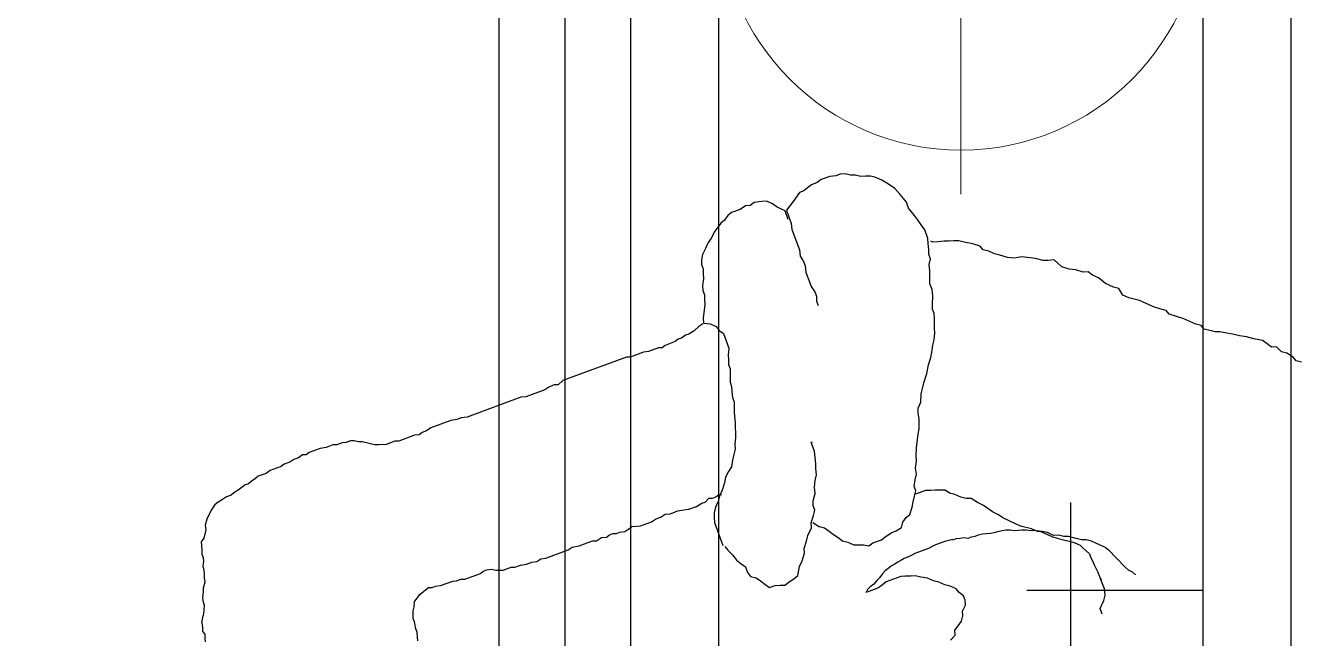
# Model space of a CAD drawing. Header units: millimetres. Extents: x 33350 to 35310, y -217097 to -211540.
# Drawn here: x 34141 to 34198.9, y -212641.3 to -212613.4 of the extents above; entities that cross this region are included whole.
import ezdxf
from ezdxf.enums import TextEntityAlignment as Align

# ---------------------------------------------------------------- set-up
doc = ezdxf.new("R2010")
doc.units = ezdxf.units.MM
doc.header["$LTSCALE"] = 60
doc.header["$MEASUREMENT"] = 0
doc.linetypes.add('DASHED2', pattern=[0.375, 0.25, -0.125])
for name, color, linetype, lineweight in [('-DWG_ANA', 7, 'Continuous', 0), ('-DWG_DETAY1', 7, 'Continuous', 25), ('NO', 7, 'Continuous', 0), ('PLAN', 253, 'Continuous', 0), ('yerizg-a', 7, 'Continuous', 15), ('yerizg-b', 7, 'Continuous', 9)]:
    doc.layers.add(name, color=color, linetype=linetype, lineweight=lineweight)
for name, color, linetype in [('BL-G', 102, 'Continuous'), ('OC-Mutfak_Ekipman', 252, 'Continuous'), ('sıhhi tesisat', 162, 'Continuous')]:
    doc.layers.add(name, color=color, linetype=linetype)
doc.styles.add('ROMANS', font='ROMANSTW.SHX', dxfattribs={"width": 0.8})

# ---------------------------------------------------------------- blocks, each defined once
blk = doc.blocks.new('E_180')
at = {"layer": '-DWG_ANA', "color": 0}
blk.add_lwpolyline([(0, -70), (0, 0), (180, 0), (180, -70)], close=True, dxfattribs=at)
at = {"layer": '-DWG_DETAY1', "color": 0}
blk.add_lwpolyline([(3, -62), (3, -3), (177, -3), (177, -62, -0.414214), (172, -67), (8, -67, -0.414214)], format="xyb", close=True, dxfattribs=at)
blk = doc.blocks.new('EHN180')
at = {"layer": '-DWG_DETAY1', "color": 0}
blk.add_lwpolyline([(9, -9), (171, -9, -0.414214), (174, -12), (174, -61, -0.414214), (171, -64), (9, -64, -0.414214), (6, -61), (6, -12, -0.414214)], format="xyb", close=True, dxfattribs=at)
at = {"layer": 'PLAN', "color": 0, "linetype": 'Continuous'}
blk.add_blockref('E_180', (0, 0), dxfattribs=at)
at = {"layer": 'NO', "linetype": 'Continuous', "style": 'ROMANS', "width": 0.8}
blk.add_attdef('NO', text='', height=10, dxfattribs=at).set_placement((157, -55), align=Align.MIDDLE)
blk = doc.blocks.new('Y-SIFON')
at = {"layer": 'yerizg-a', "color": 0, "linetype": 'Continuous'}
blk.add_circle((0, 0), 11, dxfattribs=at)
at = {"layer": 'yerizg-b', "color": 0, "linetype": 'DASHED2'}
for points in [[(0, 13), (0, -13)], [(-13, 0), (13, 0)]]:
    blk.add_lwpolyline(points, dxfattribs=at)
blk = doc.blocks.new('120')
at = {"layer": 'sıhhi tesisat'}
for p, q in [((16088.216, 16465.144), (16088.216, 16435.144)), ((16082.216, 16439.144), (16090.216, 16439.144))]:
    blk.add_line(p, q, dxfattribs=at)
for points in [[(16108.216, 16469.144), (16108.216, 16349.144), (16078.216, 16349.144), (16078.216, 16469.144)], [(16104.216, 16465.144), (16104.216, 16353.144), (16082.216, 16353.144), (16082.216, 16465.144)]]:
    blk.add_lwpolyline(points, close=True, dxfattribs=at)
at = {"layer": 'sıhhi tesisat', "rotation": 270}
blk.add_blockref('Y-SIFON', (16093.216, 16408.144), dxfattribs=at)
at = {"layer": 'sıhhi tesisat', "style": 'ROMANS', "width": 0.8}
blk.add_attdef('YRNO', text='', height=10, rotation=270, dxfattribs=at).set_placement((16068.216, 16366.144), align=Align.MIDDLE)
blk = doc.blocks.new('İNSAN-1')
for p, q in [((22.825, 17.505), (22.884, 17.26)), ((22.884, 17.26), (23.056, 17.122)), ((23.056, 17.122), (23.246, 16.828)), ((23.246, 16.828), (23.305, 16.583)), ((23.305, 16.583), (23.52, 16.355)), ((23.52, 16.355), (23.513, 16.134)), ((23.513, 16.134), (23.661, 15.93)), ((23.661, 15.93), (23.81, 15.727)), ((23.81, 15.727), (23.886, 15.326)), ((23.886, 15.326), (23.986, 14.991)), ((23.986, 14.991), (24.021, 14.681)), ((24.021, 14.681), (24.08, 14.435)), ((24.08, 14.435), (24.156, 14.035)), ((24.156, 14.035), (24.215, 13.79)), ((24.215, 13.79), (24.208, 13.569)), ((24.208, 13.569), (24.267, 13.324)), ((24.267, 13.324), (24.326, 13.079)), ((24.326, 13.079), (24.498, 12.94)), ((24.498, 12.94), (24.557, 12.695)), ((24.557, 12.695), (24.682, 12.426)), ((24.682, 12.426), (24.806, 12.157)), ((24.806, 12.157), (24.907, 11.822)), ((24.907, 11.822), (25.007, 11.487)), ((25.007, 11.487), (25.18, 11.349)), ((25.18, 11.349), (25.238, 11.104)), ((25.238, 11.104), (25.339, 10.769)), ((25.339, 10.769), (25.505, 10.41)), ((13.189, 9.931), (13.168, 9.938)), ((13.304, 9.794), (13.189, 9.931)), ((25.505, 10.41), (25.629, 10.14)), ((25.629, 10.14), (25.688, 9.895)), ((25.688, 9.895), (25.747, 9.65)), ((13.403, 9.616), (13.304, 9.794)), ((13.518, 9.48), (13.403, 9.616)), ((14.319, 8.714), (13.518, 9.48)), ((25.747, 9.65), (25.871, 9.381)), ((25.871, 9.381), (26.175, 9.194)), ((14.434, 8.578), (14.319, 8.714)), ((26.175, 9.194), (26.234, 8.949)), ((26.234, 8.949), (26.4, 8.59)), ((11.382, 8.44), (11.644, 8.343)), ((11.644, 8.343), (12.004, 8.509)), ((12.004, 8.509), (12.249, 8.568)), ((12.249, 8.568), (12.535, 8.537)), ((12.535, 8.537), (12.995, 8.368)), ((13.024, 8.344), (12.944, 8.399)), ((13.332, 8.231), (13.024, 8.344)), ((13.478, 8.152), (13.332, 8.231)), ((13.624, 8.073), (13.478, 8.152)), ((14.418, 8.589), (14.542, 8.319)), ((14.542, 8.319), (14.708, 7.96)), ((26.4, 8.59), (26.656, 8.273)), ((26.656, 8.273), (26.78, 8.003)), ((13.779, 8.016), (13.624, 8.073)), ((13.947, 7.93), (13.779, 8.016)), ((14.123, 7.865), (13.947, 7.93)), ((14.266, 7.712), (14.123, 7.865)), ((14.388, 7.567), (14.266, 7.712)), ((14.518, 7.444), (14.388, 7.567)), ((14.708, 7.96), (14.767, 7.715)), ((14.767, 7.715), (14.76, 7.494)), ((26.78, 8.003), (26.929, 7.8)), ((26.929, 7.8), (26.922, 7.579)), ((26.922, 7.579), (27.022, 7.244)), ((14.629, 7.203), (14.518, 7.444)), ((14.683, 7.009), (14.629, 7.203)), ((14.736, 6.814), (14.683, 7.009)), ((14.76, 7.494), (14.819, 7.249)), ((14.819, 7.249), (14.919, 6.914)), ((27.022, 7.244), (27.057, 6.933)), ((14.781, 6.598), (14.736, 6.814)), ((14.835, 6.403), (14.781, 6.598)), ((14.902, 6.178), (14.835, 6.403)), ((14.919, 6.914), (14.913, 6.693)), ((14.913, 6.693), (14.971, 6.448)), ((14.971, 6.448), (14.965, 6.227)), ((27.057, 6.933), (27.157, 6.598)), ((27.157, 6.598), (27.479, 6.256)), ((15.097, 5.757), (14.902, 6.178)), ((14.965, 6.227), (15.089, 5.958)), ((15.089, 5.958), (15.148, 5.713)), ((27.448, 5.97), (27.441, 5.749)), ((27.479, 6.256), (27.448, 5.97)), ((15.172, 5.554), (15.097, 5.757)), ((15.148, 5.713), (15.141, 5.492)), ((15.141, 5.492), (15.266, 5.222)), ((15.196, 5.346), (15.172, 5.554)), ((15.183, 5.175), (15.196, 5.346)), ((15.266, 5.222), (15.383, 4.732)), ((27.441, 5.749), (27.541, 5.414)), ((27.541, 5.414), (27.611, 4.792)), ((15.214, 4.989), (15.183, 5.175)), ((15.203, 4.618), (15.215, 4.789)), ((15.215, 4.789), (15.214, 4.989)), ((15.383, 4.732), (15.508, 4.463)), ((27.611, 4.792), (27.556, 4.44)), ((15.188, 3.899), (15.223, 4.061)), ((15.19, 4.448), (15.203, 4.618)), ((15.222, 4.262), (15.19, 4.448)), ((15.223, 4.061), (15.222, 4.262)), ((15.508, 4.463), (15.757, 3.924)), ((27.556, 4.44), (27.59, 4.129)), ((27.59, 4.129), (27.69, 3.794)), ((15.068, 3.369), (15.102, 3.531)), ((15.102, 3.531), (15.137, 3.693)), ((15.137, 3.693), (15.188, 3.899)), ((15.757, 3.924), (15.905, 3.72)), ((15.905, 3.72), (16.03, 3.451)), ((27.69, 3.794), (27.749, 3.549)), ((27.749, 3.549), (27.874, 3.28)), ((14.992, 2.822), (15.034, 3.006)), ((15.034, 3.006), (15.047, 3.176)), ((15.047, 3.176), (15.068, 3.369)), ((16.03, 3.451), (16.178, 3.247)), ((16.178, 3.247), (16.327, 3.044)), ((16.327, 3.044), (16.451, 2.774)), ((27.874, 3.28), (27.933, 3.035)), ((27.933, 3.035), (28.105, 2.897)), ((14.843, 2.352), (14.9, 2.506)), ((14.867, 2.143), (14.843, 2.352)), ((14.9, 2.506), (14.935, 2.668)), ((14.935, 2.668), (14.992, 2.822)), ((16.451, 2.774), (16.641, 2.481)), ((16.641, 2.481), (16.635, 2.26)), ((28.105, 2.897), (28.206, 2.562)), ((28.206, 2.562), (28.282, 2.161)), ((10.206, 1.538), (10.434, 1.752)), ((10.434, 1.752), (10.655, 1.746)), ((10.655, 1.746), (10.859, 1.894)), ((10.859, 1.894), (11.062, 2.043)), ((11.062, 2.043), (11.308, 2.101)), ((11.308, 2.101), (11.529, 2.094)), ((11.529, 2.094), (11.798, 2.219)), ((11.798, 2.219), (12.019, 2.212)), ((12.019, 2.212), (12.216, 2.139)), ((12.216, 2.139), (12.365, 1.936)), ((12.365, 1.936), (12.537, 1.798)), ((12.537, 1.798), (12.662, 1.528)), ((14.763, 1.657), (14.819, 1.811)), ((14.819, 1.811), (14.832, 1.981)), ((14.832, 1.981), (14.867, 2.143)), ((16.635, 2.26), (16.693, 2.015)), ((16.693, 2.015), (16.818, 1.746)), ((16.818, 1.746), (16.877, 1.5)), ((28.282, 2.161), (28.341, 1.916)), ((28.341, 1.916), (28.334, 1.695)), ((12.662, 1.528), (12.721, 1.283)), ((12.721, 1.283), (12.845, 1.014)), ((14.691, 1.28), (14.539, 0.865)), ((14.739, 1.474), (14.691, 1.28)), ((14.78, 1.647), (14.739, 1.474)), ((16.877, 1.5), (17.025, 1.297)), ((17.025, 1.297), (17.019, 1.076)), ((28.32, 1.253), (28.289, 0.967)), ((28.327, 1.474), (28.32, 1.253)), ((28.334, 1.695), (28.327, 1.474)), ((12.845, 1.014), (12.904, 0.769)), ((12.904, 0.769), (13.028, 0.499)), ((14.449, 0.686), (14.375, 0.549)), ((14.539, 0.865), (14.449, 0.686)), ((17.005, 0.634), (16.998, 0.413)), ((17.012, 0.855), (17.005, 0.634)), ((17.019, 1.076), (17.012, 0.855)), ((22.711, 0.545), (23.046, 0.645)), ((23.046, 0.645), (23.291, 0.703)), ((23.291, 0.703), (23.602, 0.738)), ((23.602, 0.738), (23.847, 0.797)), ((23.847, 0.797), (24.158, 0.831)), ((24.158, 0.831), (24.379, 0.824)), ((24.379, 0.824), (24.6, 0.818)), ((24.6, 0.818), (24.821, 0.811)), ((24.821, 0.811), (25.043, 0.804)), ((25.043, 0.804), (25.239, 0.731)), ((25.239, 0.731), (25.46, 0.724)), ((25.46, 0.724), (25.837, 0.735)), ((25.837, 0.735), (26.124, 0.704)), ((26.124, 0.704), (26.386, 0.607)), ((26.386, 0.607), (26.607, 0.6)), ((26.607, 0.6), (26.984, 0.611)), ((26.984, 0.611), (27.27, 0.58)), ((27.27, 0.58), (27.516, 0.638)), ((27.516, 0.638), (27.713, 0.566)), ((28.289, 0.967), (28.282, 0.746)), ((28.282, 0.746), (28.324, 0.656)), ((13.028, 0.499), (13.063, 0.189)), ((13.063, 0.189), (13.122, -0.057)), ((14.375, 0.549), (14.146, -0.073)), ((16.998, 0.413), (16.829, -0.046)), ((18.933, -0.001), (19.554, 0.068)), ((19.554, 0.068), (19.8, 0.127)), ((19.8, 0.127), (20.021, 0.12)), ((20.021, 0.12), (20.242, 0.113)), ((20.242, 0.113), (20.528, 0.082)), ((20.528, 0.082), (20.749, 0.075)), ((20.749, 0.075), (21.019, 0.199)), ((21.019, 0.199), (21.395, 0.21)), ((21.395, 0.21), (21.64, 0.268)), ((21.64, 0.268), (21.886, 0.327)), ((21.886, 0.327), (22.31, 0.469)), ((22.31, 0.469), (22.711, 0.545)), ((27.713, 0.566), (27.934, 0.559)), ((27.934, 0.559), (28.22, 0.528)), ((28.22, 0.528), (28.441, 0.521)), ((28.441, 0.521), (28.835, 0.376)), ((28.835, 0.376), (29.074, 0.214)), ((29.074, 0.214), (29.312, 0.051)), ((29.312, 0.051), (29.485, -0.087)), ((13.108, -0.498), (13.101, -0.719)), ((13.115, -0.277), (13.108, -0.498)), ((13.122, -0.057), (13.115, -0.277)), ((13.922, -0.556), (13.819, -0.706)), ((13.99, -0.369), (13.922, -0.556)), ((14.072, -0.211), (13.99, -0.369)), ((14.146, -0.073), (14.072, -0.211)), ((15.572, -0.627), (15.776, -0.478)), ((15.776, -0.478), (15.914, -0.305)), ((15.914, -0.305), (16.249, -0.205)), ((16.249, -0.205), (16.494, -0.147)), ((16.494, -0.147), (16.739, -0.088)), ((16.739, -0.088), (16.985, -0.029)), ((16.985, -0.029), (17.181, -0.102)), ((17.181, -0.102), (17.492, -0.067)), ((17.492, -0.067), (17.737, -0.008)), ((17.737, -0.008), (18.024, -0.039)), ((18.024, -0.039), (18.335, -0.005)), ((18.335, -0.005), (18.556, -0.012)), ((18.556, -0.012), (18.933, -0.001)), ((29.485, -0.087), (29.658, -0.225)), ((29.658, -0.225), (29.83, -0.363)), ((29.83, -0.363), (30.093, -0.459)), ((30.093, -0.459), (30.266, -0.598)), ((13.101, -0.719), (12.86, -1.375)), ((13.561, -1.153), (13.466, -1.282)), ((13.635, -1.015), (13.561, -1.153)), ((13.745, -0.844), (13.635, -1.015)), ((13.819, -0.706), (13.745, -0.844)), ((14.906, -1.424), (15.092, -1.12)), ((15.092, -1.12), (15.165, -0.924)), ((15.165, -0.924), (15.327, -0.685)), ((15.327, -0.685), (15.572, -0.627)), ((30.266, -0.598), (30.438, -0.736)), ((30.438, -0.736), (30.718, -0.988)), ((30.718, -0.988), (30.908, -1.281)), ((12.584, -1.721), (12.391, -2.246)), ((12.722, -1.548), (12.584, -1.721)), ((12.86, -1.375), (12.722, -1.548)), ((13.034, -1.688), (12.918, -1.81)), ((13.198, -1.561), (13.034, -1.688)), ((13.335, -1.446), (13.198, -1.561)), ((13.466, -1.282), (13.335, -1.446)), ((14.623, -1.99), (14.768, -1.597)), ((14.768, -1.597), (14.906, -1.424)), ((30.908, -1.281), (31.099, -1.575)), ((31.099, -1.575), (31.223, -1.844)), ((12.507, -2.224), (12.357, -2.31)), ((12.622, -2.102), (12.507, -2.224)), ((12.753, -1.938), (12.622, -2.102)), ((12.918, -1.81), (12.753, -1.938)), ((14.485, -2.163), (14.623, -1.99)), ((14.543, -2.408), (14.485, -2.163)), ((31.223, -1.844), (31.282, -2.089)), ((31.275, -2.31), (31.268, -2.531)), ((31.282, -2.089), (31.275, -2.31)), ((14.53, -2.85), (14.537, -2.629)), ((14.654, -3.12), (14.53, -2.85)), ((14.537, -2.629), (14.543, -2.408)), ((31.268, -2.531), (31.327, -2.776)), ((31.327, -2.776), (31.32, -2.997)), ((14.713, -3.365), (14.654, -3.12)), ((14.862, -3.568), (14.713, -3.365)), ((31.372, -3.463), (31.3, -3.66)), ((31.32, -2.997), (31.379, -3.242)), ((31.379, -3.242), (31.372, -3.463)), ((15.01, -3.772), (14.862, -3.568)), ((15.159, -3.976), (15.01, -3.772)), ((15.308, -4.179), (15.159, -3.976)), ((31.269, -3.947), (31.124, -4.34)), ((31.3, -3.66), (31.269, -3.947)), ((15.366, -4.425), (15.308, -4.179)), ((15.557, -4.718), (15.366, -4.425)), ((15.867, -4.683), (16.113, -4.625)), ((16.113, -4.625), (16.309, -4.697)), ((16.531, -4.704), (16.866, -4.604)), ((16.866, -4.604), (17.152, -4.635)), ((17.152, -4.635), (17.463, -4.6)), ((17.463, -4.6), (17.708, -4.542)), ((17.708, -4.542), (17.995, -4.573)), ((17.995, -4.573), (18.216, -4.58)), ((18.216, -4.58), (18.503, -4.611)), ((18.503, -4.611), (18.789, -4.642)), ((25.608, -4.544), (25.411, -4.472)), ((25.829, -4.551), (25.608, -4.544)), ((26.026, -4.624), (25.829, -4.551)), ((26.264, -4.786), (26.026, -4.624)), ((30.986, -4.513), (30.889, -4.775)), ((31.124, -4.34), (30.986, -4.513)), ((13.546, -5.319), (13.816, -5.195)), ((13.816, -5.195), (14.151, -5.095)), ((14.151, -5.095), (14.372, -5.101)), ((14.372, -5.101), (14.707, -5.001)), ((14.707, -5.001), (14.952, -4.943)), ((14.952, -4.943), (15.311, -4.777)), ((15.311, -4.777), (15.532, -4.784)), ((15.532, -4.784), (15.867, -4.683)), ((16.309, -4.697), (16.531, -4.704)), ((18.789, -4.642), (19.183, -4.787)), ((19.183, -4.787), (19.207, -4.721)), ((26.921, -5.028), (26.264, -4.786)), ((27.207, -5.059), (26.921, -5.028)), ((27.404, -5.131), (27.207, -5.059)), ((27.643, -5.294), (27.404, -5.131)), ((30.613, -5.121), (30.541, -5.317)), ((30.751, -4.948), (30.613, -5.121)), ((30.889, -4.775), (30.751, -4.948)), ((12.846, -5.806), (13.008, -5.568)), ((13.008, -5.568), (13.146, -5.395)), ((13.146, -5.395), (13.546, -5.319)), ((27.929, -5.325), (27.643, -5.294)), ((28.848, -5.663), (27.929, -5.325)), ((29.135, -5.694), (28.848, -5.663)), ((29.726, -5.911), (29.135, -5.694)), ((29.929, -5.763), (29.726, -5.911)), ((30.133, -5.614), (29.929, -5.763)), ((30.541, -5.317), (30.133, -5.614)), ((12.694, -6.42), (12.701, -6.2)), ((12.701, -6.2), (12.707, -5.979)), ((12.707, -5.979), (12.846, -5.806)), ((29.308, -5.832), (29.702, -5.977)), ((29.702, -5.977), (29.867, -6.336)), ((29.867, -6.336), (30.016, -6.54)), ((12.597, -6.683), (12.694, -6.42)), ((12.746, -6.887), (12.597, -6.683)), ((12.894, -7.09), (12.746, -6.887)), ((30.016, -6.54), (30.141, -6.809)), ((30.141, -6.809), (30.134, -7.03)), ((13.043, -7.294), (12.894, -7.09)), ((13.102, -7.539), (13.043, -7.294)), ((30.079, -7.382), (29.941, -7.555)), ((30.134, -7.03), (30.079, -7.382)), ((13.275, -7.677), (13.102, -7.539)), ((13.537, -7.774), (13.275, -7.677)), ((13.686, -7.978), (13.537, -7.774)), ((13.834, -8.181), (13.686, -7.978)), ((29.771, -8.014), (29.627, -8.408)), ((29.934, -7.776), (29.771, -8.014)), ((29.941, -7.555), (29.934, -7.776)), ((14.073, -8.344), (13.834, -8.181)), ((14.287, -8.571), (14.073, -8.344)), ((14.46, -8.709), (14.287, -8.571)), ((17.603, -8.675), (17.358, -8.733)), ((17.872, -8.55), (17.603, -8.675)), ((18.076, -8.402), (17.872, -8.55)), ((18.387, -8.367), (18.076, -8.402)), ((18.632, -8.309), (18.387, -8.367)), ((18.877, -8.25), (18.632, -8.309)), ((19.098, -8.257), (18.877, -8.25)), ((19.409, -8.222), (19.098, -8.257)), ((19.63, -8.229), (19.409, -8.222)), ((19.851, -8.236), (19.63, -8.229)), ((20.073, -8.243), (19.851, -8.236)), ((20.359, -8.274), (20.073, -8.243)), ((20.58, -8.281), (20.359, -8.274)), ((20.801, -8.288), (20.58, -8.281)), ((21.022, -8.295), (20.801, -8.288)), ((21.219, -8.367), (21.022, -8.295)), ((21.506, -8.398), (21.219, -8.367)), ((21.727, -8.405), (21.506, -8.398)), ((21.924, -8.477), (21.727, -8.405)), ((22.3, -8.467), (21.924, -8.477)), ((22.522, -8.474), (22.3, -8.467)), ((22.718, -8.546), (22.522, -8.474)), ((22.94, -8.553), (22.718, -8.546)), ((23.161, -8.56), (22.94, -8.553)), ((23.471, -8.526), (23.161, -8.56)), ((24.128, -8.767), (23.471, -8.526)), ((29.488, -8.58), (29.285, -8.729)), ((29.627, -8.408), (29.488, -8.58)), ((15.552, -9.186), (14.501, -8.799)), ((15.773, -9.193), (15.552, -9.186)), ((15.994, -9.2), (15.773, -9.193)), ((16.239, -9.141), (15.994, -9.2)), ((16.508, -9.017), (16.239, -9.141)), ((16.753, -8.958), (16.508, -9.017)), ((16.655, -9.443), (16.66, -9.272)), ((16.66, -9.272), (16.716, -9.119)), ((16.716, -9.119), (16.823, -8.986)), ((17.023, -8.834), (16.753, -8.958)), ((16.823, -8.986), (16.809, -8.866)), ((17.358, -8.733), (17.023, -8.834)), ((24.276, -8.971), (24.128, -8.767)), ((24.449, -9.109), (24.276, -8.971)), ((24.574, -9.378), (24.449, -9.109)), ((28.739, -9.198), (28.47, -9.323)), ((29.147, -8.901), (28.739, -9.198)), ((29.285, -8.729), (29.147, -8.901)), ((16.278, -9.995), (16.422, -9.76)), ((16.422, -9.76), (16.479, -9.608)), ((16.479, -9.608), (16.655, -9.443)), ((24.571, -9.706), (24.445, -9.89)), ((24.608, -9.689), (24.574, -9.378)), ((24.829, -9.696), (24.608, -9.689)), ((25.451, -9.627), (24.829, -9.696)), ((25.672, -9.634), (25.451, -9.627)), ((25.893, -9.641), (25.672, -9.634)), ((26.09, -9.713), (25.893, -9.641)), ((26.311, -9.72), (26.09, -9.713)), ((26.622, -9.685), (26.311, -9.72)), ((26.843, -9.692), (26.622, -9.685)), ((27.064, -9.699), (26.843, -9.692)), ((27.261, -9.772), (27.064, -9.699)), ((27.482, -9.779), (27.261, -9.772)), ((27.727, -9.72), (27.482, -9.779)), ((27.997, -9.596), (27.727, -9.72)), ((28.266, -9.471), (27.997, -9.596)), ((28.47, -9.323), (28.266, -9.471)), ((16.124, -10.572), (16.148, -10.351)), ((16.148, -10.351), (16.278, -9.995)), ((24.106, -10.342), (24.05, -10.494)), ((24.25, -10.107), (24.106, -10.342)), ((24.445, -9.89), (24.25, -10.107)), ((15.95, -11.2), (16.081, -10.845)), ((16.081, -10.845), (16.124, -10.572)), ((23.762, -10.964), (23.594, -11.421)), ((23.869, -10.831), (23.762, -10.964)), ((23.925, -10.678), (23.869, -10.831)), ((24.05, -10.494), (23.925, -10.678)), ((15.801, -11.606), (15.926, -11.421)), ((15.926, -11.421), (15.95, -11.2)), ((23.487, -11.554), (23.482, -11.725)), ((23.594, -11.421), (23.487, -11.554)), ((15.395, -12.551), (15.582, -12.044)), ((15.582, -12.044), (15.707, -11.859)), ((15.707, -11.859), (15.801, -11.606)), ((23.482, -11.725), (23.314, -12.182)), ((15.366, -12.944), (15.39, -12.722)), ((15.39, -12.722), (15.395, -12.551)), ((23.29, -12.404), (23.065, -13.012)), ((23.314, -12.182), (23.29, -12.404)), ((15.11, -13.483), (15.134, -13.262)), ((15.134, -13.262), (15.259, -13.077)), ((15.259, -13.077), (15.366, -12.944)), ((23.06, -13.183), (21.995, -16.076)), ((23.065, -13.012), (23.06, -13.183)), ((14.992, -13.959), (15.048, -13.806)), ((15.048, -13.806), (15.054, -13.635)), ((15.054, -13.635), (15.11, -13.483)), ((14.717, -14.549), (14.862, -14.314)), ((14.862, -14.314), (14.886, -14.092)), ((14.886, -14.092), (14.992, -13.959)), ((14.488, -15.329), (14.712, -14.72)), ((14.712, -14.72), (14.717, -14.549)), ((14.427, -15.652), (14.488, -15.329)), ((13.928, -16.851), (14.301, -15.836)), ((14.301, -15.836), (14.427, -15.652)), ((21.995, -16.076), (21.801, -16.292)), ((21.702, -16.717), (21.576, -16.901)), ((21.795, -16.463), (21.702, -16.717)), ((21.801, -16.292), (21.795, -16.463)), ((13.754, -17.478), (13.778, -17.257)), ((13.778, -17.257), (13.904, -17.073)), ((13.904, -17.073), (13.928, -16.851)), ((21.576, -16.901), (21.259, -17.764)), ((13.618, -18.005), (13.661, -17.732)), ((13.661, -17.732), (13.754, -17.478)), ((21.259, -17.764), (21.235, -17.985)), ((13.389, -18.784), (13.52, -18.429)), ((13.52, -18.429), (13.525, -18.258)), ((13.525, -18.258), (13.618, -18.005)), ((21.235, -17.985), (20.338, -20.421)), ((13.378, -19.126), (13.383, -18.955)), ((13.383, -18.955), (13.389, -18.784)), ((13.237, -19.823), (13.344, -19.69)), ((13.344, -19.69), (13.4, -19.537)), ((13.424, -19.316), (13.378, -19.126)), ((13.4, -19.537), (13.424, -19.316)), ((12.975, -20.534), (13.237, -19.823)), ((12.895, -20.908), (12.97, -20.705)), ((12.97, -20.705), (12.975, -20.534)), ((20.296, -20.693), (20.221, -20.896)), ((20.338, -20.421), (20.296, -20.693)), ((12.685, -21.637), (12.89, -21.078)), ((12.89, -21.078), (12.895, -20.908)), ((20.178, -21.169), (19.842, -22.082)), ((20.221, -20.896), (20.178, -21.169)), ((12.599, -22.181), (12.605, -22.01)), ((12.605, -22.01), (12.661, -21.858)), ((12.661, -21.858), (12.685, -21.637)), ((12.121, -22.697), (12.279, -22.582)), ((12.279, -22.582), (12.493, -22.315)), ((12.493, -22.315), (12.599, -22.181)), ((19.642, -22.469), (19.535, -22.603)), ((19.717, -22.266), (19.642, -22.469)), ((19.842, -22.082), (19.717, -22.266)), ((10.171, -22.67), (10.342, -22.676)), ((10.342, -22.676), (10.564, -22.7)), ((10.564, -22.7), (10.716, -22.756)), ((10.716, -22.756), (11.039, -22.817)), ((11.039, -22.817), (11.192, -22.873)), ((11.192, -22.873), (11.363, -22.879)), ((11.363, -22.879), (11.534, -22.884)), ((11.534, -22.884), (11.723, -22.838)), ((11.723, -22.838), (11.964, -22.812)), ((11.964, -22.812), (12.121, -22.697)), ((19.511, -22.824), (19.25, -23.535)), ((19.535, -22.603), (19.511, -22.824)), ((19.244, -23.706), (19.095, -24.112)), ((19.25, -23.535), (19.244, -23.706)), ((19.095, -24.112), (19.084, -24.453)), ((19.084, -24.453), (19.079, -24.624)), ((19.079, -24.624), (19.125, -24.814)), ((19.125, -24.814), (19.17, -25.004)), ((19.17, -25.004), (19.216, -25.193)), ((19.216, -25.193), (19.21, -25.364)), ((19.21, -25.364), (19.256, -25.554)), ((19.176, -25.928), (19.171, -26.098)), ((19.251, -25.725), (19.176, -25.928)), ((19.256, -25.554), (19.251, -25.725)), ((19.072, -26.523), (18.96, -26.828)), ((19.077, -26.352), (19.072, -26.523)), ((19.171, -26.098), (19.077, -26.352)), ((18.917, -27.1), (18.73, -27.607)), ((18.96, -26.828), (18.917, -27.1)), ((18.624, -27.741), (18.618, -27.912)), ((18.73, -27.607), (18.624, -27.741)), ((18.418, -28.299), (18.293, -28.483)), ((18.493, -28.096), (18.418, -28.299)), ((18.618, -27.912), (18.493, -28.096)), ((18.092, -28.871), (17.906, -29.378)), ((18.199, -28.737), (18.092, -28.871)), ((18.293, -28.483), (18.199, -28.737)), ((17.906, -29.378), (17.78, -29.562)), ((17.543, -30.051), (17.417, -30.235)), ((17.649, -29.917), (17.543, -30.051)), ((17.78, -29.562), (17.649, -29.917)), ((17.147, -30.655), (17.022, -30.839)), ((17.254, -30.521), (17.147, -30.655)), ((17.31, -30.369), (17.254, -30.521)), ((17.417, -30.235), (17.31, -30.369)), ((16.79, -31.157), (16.715, -31.36)), ((16.896, -31.023), (16.79, -31.157)), ((17.022, -30.839), (16.896, -31.023)), ((16.445, -31.779), (16.338, -31.912)), ((16.571, -31.595), (16.445, -31.779)), ((16.715, -31.36), (16.571, -31.595)), ((10.301, -32.34), (10.13, -32.335)), ((10.472, -32.346), (10.301, -32.34)), ((10.605, -32.452), (10.472, -32.346)), ((10.998, -32.482), (11.308, -32.423)), ((11.548, -32.396), (11.308, -32.423)), ((11.789, -32.37), (11.548, -32.396)), ((11.992, -32.444), (11.789, -32.37)), ((12.163, -32.45), (11.992, -32.444)), ((12.403, -32.423), (12.163, -32.45)), ((12.574, -32.428), (12.403, -32.423)), ((12.834, -32.351), (12.574, -32.428)), ((13.055, -32.375), (12.834, -32.351)), ((13.226, -32.38), (13.055, -32.375)), ((13.397, -32.385), (13.226, -32.38)), ((13.55, -32.442), (13.397, -32.385)), ((13.79, -32.415), (13.55, -32.442)), ((13.961, -32.42), (13.79, -32.415)), ((14.113, -32.476), (13.961, -32.42)), ((14.835, -32.396), (14.677, -32.511)), ((15.214, -32.305), (14.835, -32.396)), ((15.436, -32.329), (15.214, -32.305)), ((15.695, -32.252), (15.436, -32.329)), ((16.111, -32.059), (15.695, -32.252)), ((16.338, -31.912), (16.111, -32.059)), ((10.776, -32.458), (10.605, -32.452)), ((10.998, -32.482), (10.776, -32.458)), ((14.284, -32.481), (14.113, -32.476)), ((14.506, -32.506), (14.284, -32.481)), ((14.677, -32.511), (14.506, -32.506))]:
    blk.add_line(p, q)

msp = doc.modelspace()

# ---------------------------------------------------------------- block references
at = {"rotation": 180}
msp.add_blockref('120', (50276.721, -196199.949), dxfattribs=at)
at = {"layer": 'BL-G', "linetype": 'Continuous', "rotation": 89.99999999999999}
msp.add_blockref('EHN180', (34098.505, -212724.093), dxfattribs=at)
at = {"layer": 'OC-Mutfak_Ekipman', "xscale": -1, "rotation": 270}
msp.add_blockref('İNSAN-1', (34181.485, -212651.553), dxfattribs=at)

doc.saveas('drawing.dxf')
